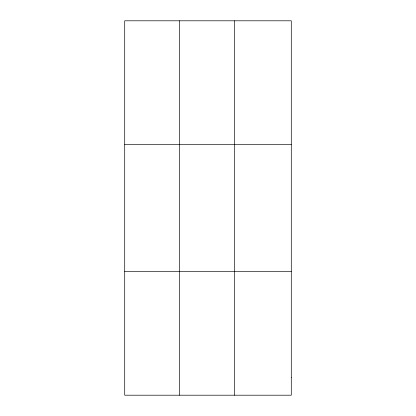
<?xml version="1.0" encoding="UTF-8"?>
<svg xmlns="http://www.w3.org/2000/svg" width="416" height="416" viewBox="0 0 416 416"><rect width="100%" height="100%" fill="white"/><g stroke="black" fill="none" stroke-linecap="round" stroke-linejoin="round"><path stroke-width="0.62" d="M179.681 395.2L179.681 20.8M234.65 395.2L234.65 20.8M124.712 144.352L291.288 144.352M124.712 271.648L291.288 271.648M291.288 377.551L291.288 395.2L124.712 395.2L124.712 20.8L291.288 20.8L291.288 377.551"/></g></svg>
